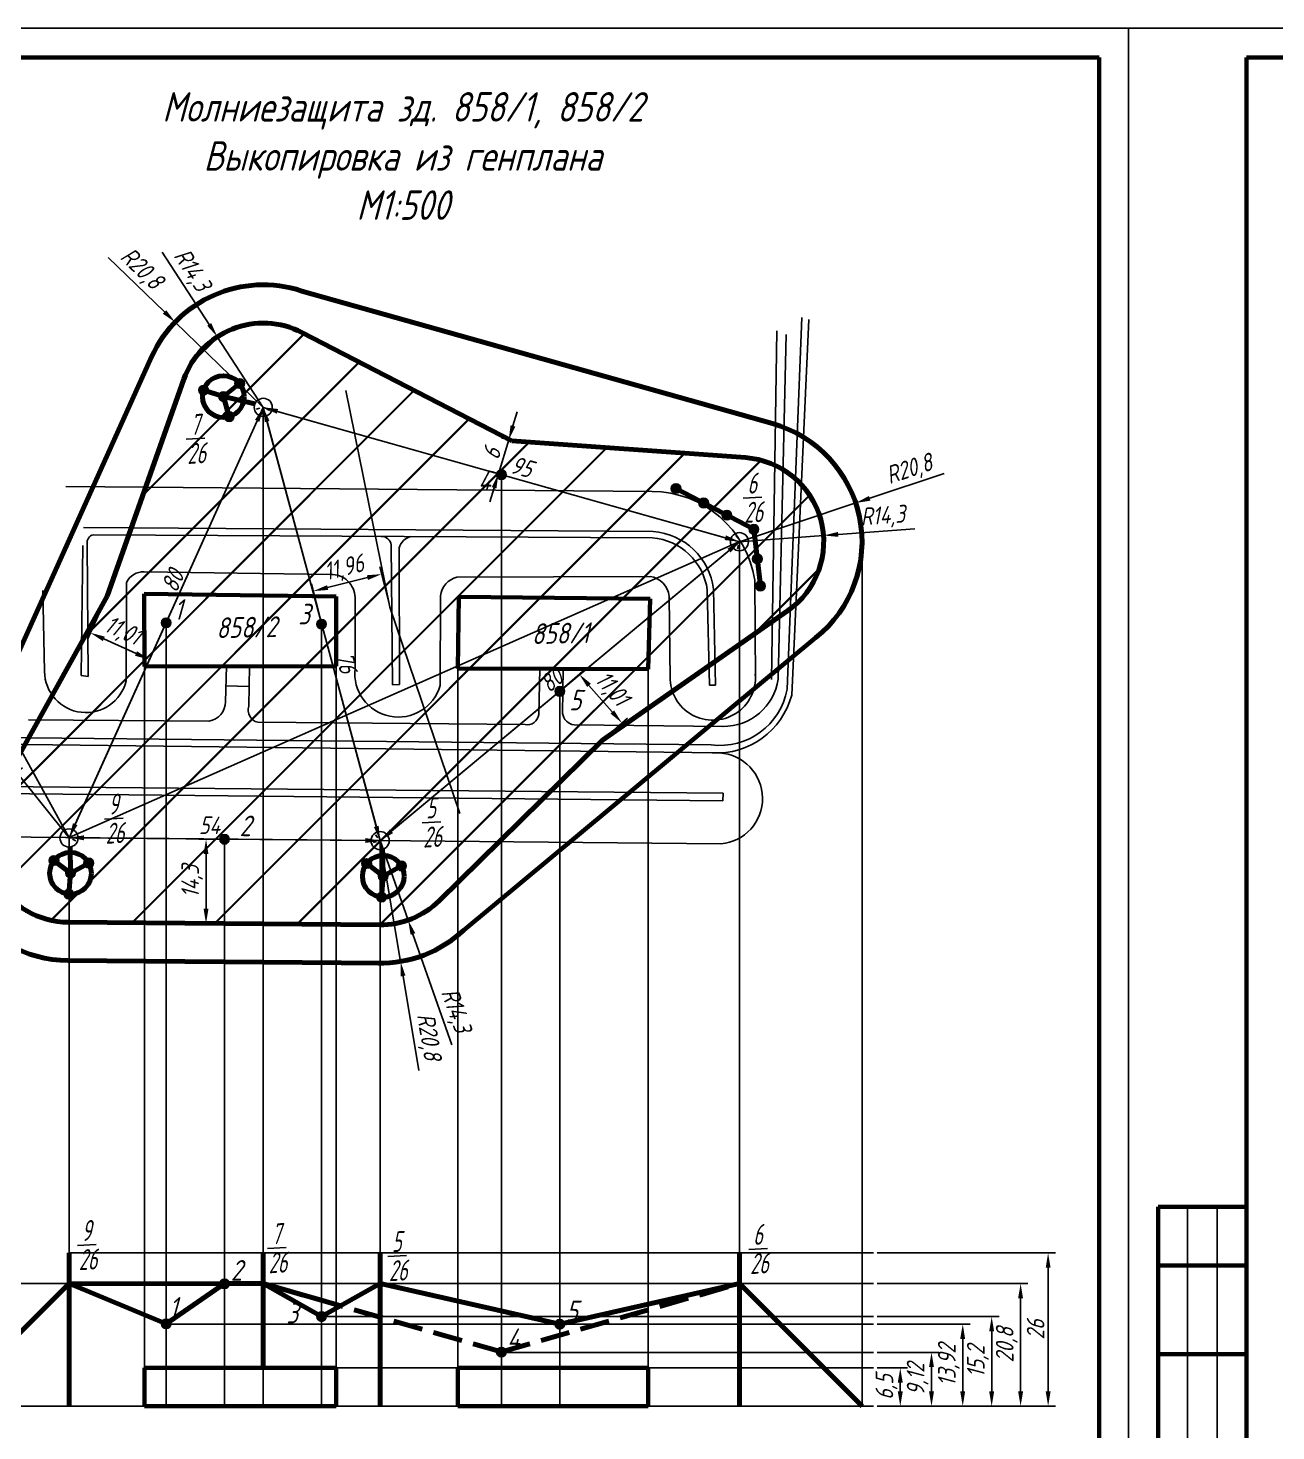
# Model space of a CAD drawing. Header units: millimetres. Extents: x -10490 to 5162, y -5053 to 76.
# Drawn here: x -7111.8 to -6900, y -162.2 to 75.9 of the extents above; entities that cross this region are included whole.
import ezdxf

# ---------------------------------------------------------------- set-up
doc = ezdxf.new("R2010")
doc.units = ezdxf.units.MM
doc.linetypes.add('gost5', pattern=[7, 5, -2, 0])
doc.layers.get('Defpoints').update_dxf_attribs({"color": 33})
for name, color, linetype, lineweight in [('КаБель силовой (Вновь)', 1, 'Continuous', 60), ('КаБель силовой (Сущ)', 1, 'Continuous', 25), ('Рамка толстая', 7, 'Continuous', 60), ('Рамка тонкая', 5, 'Continuous', 25), ('Схема распред. сети', 9, 'Continuous', 25), ('Штампы', 252, 'Continuous', 25)]:
    doc.layers.add(name, color=color, linetype=linetype, lineweight=lineweight)
doc.styles.add('gost shx', font='gost.shx', dxfattribs={"oblique": 15})
doc.styles.add('gost.shx', font='gost.shx', dxfattribs={"oblique": 15})
doc.dimstyles.new('ISO-25', dxfattribs={"dimtxt": 3, "dimasz": 2.5, "dimexe": 1.25, "dimexo": 0.625, "dimtad": 1, "dimtxsty": 'gost shx', "dimcen": 2.5, "dimclrt": 2, "dimadec": 0, "dimazin": 0, "dimtfac": 1, "dimtmove": 0, "dimatfit": 3, "dimfxl": 1, "dimarcsym": 0})

# ---------------------------------------------------------------- blocks, each defined once
blk = doc.blocks.new('A$C0CDB385D')
at = {"layer": 'Рамка толстая'}
for p, q in [((589, 415), (20, 415)), ((589, 5), (589, 415))]:
    blk.add_line(p, q, dxfattribs=at)
at = {"layer": 'Рамка тонкая'}
for p, q in [((594, 420), (0, 420)), ((594, 0), (594, 420))]:
    blk.add_line(p, q, dxfattribs=at)
blk = doc.blocks.new('*D540')
at = {"layer": 'Defpoints', "color": 0, "transparency": 16777216}
for p in [(-6968.34, -132), (-6938.71, -132), (-6968.34, -158)]:
    blk.add_point(p, dxfattribs=at)
at = {"layer": 'КаБель силовой (Сущ)', "color": 0, "lineweight": -2, "transparency": 16777216}
for p, q in [((-6967.71, -132), (-6937.46, -132)), ((-6938.71, -155.5), (-6938.71, -134.5)), ((-6967.71, -158), (-6937.46, -158))]:
    blk.add_line(p, q, dxfattribs=at)
at = {"layer": 'КаБель силовой (Сущ)', "color": 0, "transparency": 16777216}
for points in [[(-6939.12, -134.5), (-6938.29, -134.5), (-6938.71, -132)], [(-6939.12, -155.5), (-6938.29, -155.5), (-6938.71, -158)]]:
    blk.add_solid(points, dxfattribs=at)
at = {"layer": 'КаБель силовой (Сущ)', "color": 2, "transparency": 16777216, "insert": (-6940.83, -145), "char_height": 3, "attachment_point": 5, "rotation": 90, "style": 'gost shx'}
blk.add_mtext('26', dxfattribs=at)
blk = doc.blocks.new('*D541')
at = {"layer": 'Defpoints', "color": 0, "transparency": 16777216}
for p in [(-6968.34, -151.5), (-6963.8, -151.5), (-6968.34, -158)]:
    blk.add_point(p, dxfattribs=at)
at = {"layer": 'КаБель силовой (Сущ)', "color": 0, "lineweight": -2, "transparency": 16777216}
for p, q in [((-6967.71, -151.5), (-6962.55, -151.5)), ((-6963.8, -155.5), (-6963.8, -154)), ((-6967.71, -158), (-6962.55, -158))]:
    blk.add_line(p, q, dxfattribs=at)
at = {"layer": 'КаБель силовой (Сущ)', "color": 0, "transparency": 16777216}
for points in [[(-6964.22, -154), (-6963.38, -154), (-6963.8, -151.5)], [(-6964.22, -155.5), (-6963.38, -155.5), (-6963.8, -158)]]:
    blk.add_solid(points, dxfattribs=at)
at = {"layer": 'КаБель силовой (Сущ)', "color": 2, "transparency": 16777216, "insert": (-6966.15, -154.75), "char_height": 3, "attachment_point": 5, "rotation": 90, "style": 'gost shx'}
blk.add_mtext('6,5', dxfattribs=at)
blk = doc.blocks.new('*D542')
at = {"layer": 'Defpoints', "color": 0, "transparency": 16777216}
for p in [(-6968.34, -148.87), (-6958.5, -148.87), (-6968.34, -158)]:
    blk.add_point(p, dxfattribs=at)
at = {"layer": 'КаБель силовой (Сущ)', "color": 0, "lineweight": -2, "transparency": 16777216}
for p, q in [((-6967.71, -148.87), (-6957.25, -148.87)), ((-6958.5, -155.5), (-6958.5, -151.37)), ((-6967.71, -158), (-6957.25, -158))]:
    blk.add_line(p, q, dxfattribs=at)
at = {"layer": 'КаБель силовой (Сущ)', "color": 0, "transparency": 16777216}
for points in [[(-6958.92, -151.37), (-6958.08, -151.37), (-6958.5, -148.87)], [(-6958.92, -155.5), (-6958.08, -155.5), (-6958.5, -158)]]:
    blk.add_solid(points, dxfattribs=at)
at = {"layer": 'КаБель силовой (Сущ)', "color": 2, "transparency": 16777216, "insert": (-6960.85, -153.43), "char_height": 3, "attachment_point": 5, "rotation": 90, "style": 'gost shx'}
blk.add_mtext('9,12', dxfattribs=at)
blk = doc.blocks.new('*D543')
at = {"layer": 'Defpoints', "color": 0, "transparency": 16777216}
for p in [(-6968.34, -144.07), (-6953.2, -144.07), (-6968.34, -158)]:
    blk.add_point(p, dxfattribs=at)
at = {"layer": 'КаБель силовой (Сущ)', "color": 0, "lineweight": -2, "transparency": 16777216}
for p, q in [((-6967.71, -144.07), (-6951.95, -144.07)), ((-6953.2, -155.5), (-6953.2, -146.57)), ((-6967.71, -158), (-6951.95, -158))]:
    blk.add_line(p, q, dxfattribs=at)
at = {"layer": 'КаБель силовой (Сущ)', "color": 0, "transparency": 16777216}
for points in [[(-6953.62, -146.57), (-6952.79, -146.57), (-6953.2, -144.07)], [(-6953.62, -155.5), (-6952.79, -155.5), (-6953.2, -158)]]:
    blk.add_solid(points, dxfattribs=at)
at = {"layer": 'КаБель силовой (Сущ)', "color": 2, "transparency": 16777216, "insert": (-6955.55, -151.03), "char_height": 3, "attachment_point": 5, "rotation": 90, "style": 'gost shx'}
blk.add_mtext('13,92', dxfattribs=at)
blk = doc.blocks.new('*D544')
at = {"layer": 'Defpoints', "color": 0, "transparency": 16777216}
for p in [(-6968.34, -142.8), (-6948.29, -142.8), (-6968.34, -158)]:
    blk.add_point(p, dxfattribs=at)
at = {"layer": 'КаБель силовой (Сущ)', "color": 0, "lineweight": -2, "transparency": 16777216}
for p, q in [((-6967.71, -142.8), (-6947.04, -142.8)), ((-6948.29, -155.5), (-6948.29, -145.3)), ((-6967.71, -158), (-6947.04, -158))]:
    blk.add_line(p, q, dxfattribs=at)
at = {"layer": 'КаБель силовой (Сущ)', "color": 0, "transparency": 16777216}
for points in [[(-6948.71, -145.3), (-6947.87, -145.3), (-6948.29, -142.8)], [(-6948.71, -155.5), (-6947.87, -155.5), (-6948.29, -158)]]:
    blk.add_solid(points, dxfattribs=at)
at = {"layer": 'КаБель силовой (Сущ)', "color": 2, "transparency": 16777216, "insert": (-6950.64, -150.4), "char_height": 3, "attachment_point": 5, "rotation": 90, "style": 'gost shx'}
blk.add_mtext('15,2', dxfattribs=at)
blk = doc.blocks.new('*D545')
at = {"layer": 'Defpoints', "color": 0, "transparency": 16777216}
for p in [(-6968.34, -137.2), (-6943.38, -137.2), (-6968.34, -158)]:
    blk.add_point(p, dxfattribs=at)
at = {"layer": 'КаБель силовой (Сущ)', "color": 0, "lineweight": -2, "transparency": 16777216}
for p, q in [((-6967.71, -137.2), (-6942.13, -137.2)), ((-6943.38, -155.5), (-6943.38, -139.7)), ((-6967.71, -158), (-6942.13, -158))]:
    blk.add_line(p, q, dxfattribs=at)
at = {"layer": 'КаБель силовой (Сущ)', "color": 0, "transparency": 16777216}
for points in [[(-6943.8, -139.7), (-6942.96, -139.7), (-6943.38, -137.2)], [(-6943.8, -155.5), (-6942.96, -155.5), (-6943.38, -158)]]:
    blk.add_solid(points, dxfattribs=at)
at = {"layer": 'КаБель силовой (Сущ)', "color": 2, "transparency": 16777216, "insert": (-6945.73, -147.6), "char_height": 3, "attachment_point": 5, "rotation": 90, "style": 'gost shx'}
blk.add_mtext('20,8', dxfattribs=at)
blk = doc.blocks.new('*D546')
at = {"layer": 'Defpoints', "color": 0, "transparency": 16777216}
for p in [(-7079.71, 23.47), (-7071.91, 11.49)]:
    blk.add_point(p, dxfattribs=at)
at = {"layer": 'КаБель силовой (Сущ)', "color": 0, "lineweight": -2, "transparency": 16777216}
for p, q in [((-7089.04, 37.8), (-7081.08, 25.57)), ((-7071.91, 11.49), (-7079.71, 23.47))]:
    blk.add_line(p, q, dxfattribs=at)
at = {"layer": 'КаБель силовой (Сущ)', "color": 0, "transparency": 16777216}
blk.add_solid([(-7080.73, 25.79), (-7081.42, 25.34), (-7079.71, 23.47)], dxfattribs=at)
at = {"layer": 'КаБель силовой (Сущ)', "color": 2, "transparency": 16777216, "insert": (-7084.2, 34.67), "char_height": 3, "attachment_point": 5, "rotation": 303.0778, "style": 'gost shx'}
blk.add_mtext('R14,3', dxfattribs=at)
blk = doc.blocks.new('*D547')
at = {"layer": 'Defpoints', "color": 0, "transparency": 16777216}
for p in [(-7086.86, 25.94), (-7071.91, 11.49)]:
    blk.add_point(p, dxfattribs=at)
at = {"layer": 'КаБель силовой (Сущ)', "color": 0, "lineweight": -2, "transparency": 16777216}
for p, q in [((-7098.24, 36.94), (-7088.66, 27.68)), ((-7071.91, 11.49), (-7086.86, 25.94))]:
    blk.add_line(p, q, dxfattribs=at)
at = {"layer": 'КаБель силовой (Сущ)', "color": 0, "transparency": 16777216}
blk.add_solid([(-7088.37, 27.98), (-7088.95, 27.38), (-7086.86, 25.94)], dxfattribs=at)
at = {"layer": 'КаБель силовой (Сущ)', "color": 2, "transparency": 16777216, "insert": (-7092.72, 34.87), "char_height": 3, "attachment_point": 5, "rotation": 315.9857, "style": 'gost shx'}
blk.add_mtext('R20,8', dxfattribs=at)
blk = doc.blocks.new('*D548')
at = {"layer": 'Defpoints', "color": 0, "transparency": 16777216}
for p in [(-6991.09, -11.3), (-6976.83, -10.25)]:
    blk.add_point(p, dxfattribs=at)
at = {"layer": 'КаБель силовой (Сущ)', "color": 0, "lineweight": -2, "transparency": 16777216}
for p, q in [((-6961.35, -9.11), (-6974.34, -10.07)), ((-6991.09, -11.3), (-6976.83, -10.25))]:
    blk.add_line(p, q, dxfattribs=at)
at = {"layer": 'КаБель силовой (Сущ)', "color": 0, "transparency": 16777216}
blk.add_solid([(-6974.37, -9.65), (-6974.31, -10.48), (-6976.83, -10.25)], dxfattribs=at)
at = {"layer": 'КаБель силовой (Сущ)', "color": 2, "transparency": 16777216, "insert": (-6966.77, -7.15), "char_height": 3, "attachment_point": 5, "rotation": 4.2226, "style": 'gost shx'}
blk.add_mtext('R14,3', dxfattribs=at)
blk = doc.blocks.new('*D549')
at = {"layer": 'Defpoints', "color": 0, "transparency": 16777216}
for p in [(-6971.36, -4.73), (-6991.09, -11.3)]:
    blk.add_point(p, dxfattribs=at)
at = {"layer": 'КаБель силовой (Сущ)', "color": 0, "lineweight": -2, "transparency": 16777216}
for p, q in [((-6956.34, 0.26), (-6968.99, -3.94)), ((-6991.09, -11.3), (-6971.36, -4.73))]:
    blk.add_line(p, q, dxfattribs=at)
at = {"layer": 'КаБель силовой (Сущ)', "color": 0, "transparency": 16777216}
blk.add_solid([(-6969.12, -3.55), (-6968.85, -4.34), (-6971.36, -4.73)], dxfattribs=at)
at = {"layer": 'КаБель силовой (Сущ)', "color": 2, "transparency": 16777216, "insert": (-6962.22, 0.78), "char_height": 3, "attachment_point": 5, "rotation": 18.4108, "style": 'gost shx'}
blk.add_mtext('R20,8', dxfattribs=at)
blk = doc.blocks.new('*D550')
at = {"layer": 'Defpoints', "color": 0, "transparency": 16777216}
for p in [(-7052.07, -62.03), (-7047.33, -75.52)]:
    blk.add_point(p, dxfattribs=at)
at = {"layer": 'КаБель силовой (Сущ)', "color": 0, "lineweight": -2, "transparency": 16777216}
for p, q in [((-7052.07, -62.03), (-7047.33, -75.52)), ((-7039.91, -96.66), (-7046.51, -77.88))]:
    blk.add_line(p, q, dxfattribs=at)
at = {"layer": 'КаБель силовой (Сущ)', "color": 0, "transparency": 16777216}
blk.add_solid([(-7046.11, -77.74), (-7046.9, -78.02), (-7047.33, -75.52)], dxfattribs=at)
at = {"layer": 'КаБель силовой (Сущ)', "color": 2, "transparency": 16777216, "insert": (-7039.44, -90.92), "char_height": 3, "attachment_point": 5, "rotation": 289.3479, "style": 'gost shx'}
blk.add_mtext('R14,3', dxfattribs=at)
blk = doc.blocks.new('*D551')
at = {"layer": 'Defpoints', "color": 0, "transparency": 16777216}
for p in [(-7052.07, -62.03), (-7048.61, -82.54)]:
    blk.add_point(p, dxfattribs=at)
at = {"layer": 'КаБель силовой (Сущ)', "color": 0, "lineweight": -2, "transparency": 16777216}
for p, q in [((-7052.07, -62.03), (-7048.61, -82.54)), ((-7045.48, -101.06), (-7048.19, -85))]:
    blk.add_line(p, q, dxfattribs=at)
at = {"layer": 'КаБель силовой (Сущ)', "color": 0, "transparency": 16777216}
blk.add_solid([(-7047.78, -84.93), (-7048.6, -85.07), (-7048.61, -82.54)], dxfattribs=at)
at = {"layer": 'КаБель силовой (Сущ)', "color": 2, "transparency": 16777216, "insert": (-7044.06, -95.33), "char_height": 3, "attachment_point": 5, "rotation": 279.5932, "style": 'gost shx'}
blk.add_mtext('R20,8', dxfattribs=at)
blk = doc.blocks.new('*D552')
at = {"layer": 'Defpoints', "color": 0, "transparency": 16777216}
for p in [(-7113.77, -50.39), (-7104.87, -61.58)]:
    blk.add_point(p, dxfattribs=at)
at = {"layer": 'КаБель силовой (Сущ)', "color": 0, "lineweight": -2, "transparency": 16777216}
for p, q in [((-7133.9, -25.08), (-7115.33, -48.43)), ((-7104.87, -61.58), (-7113.77, -50.39))]:
    blk.add_line(p, q, dxfattribs=at)
blk.add_arc((-7104.87, -61.58), 14.3, 123.4938, 148.4346, dxfattribs=at)
at = {"layer": 'КаБель силовой (Сущ)', "color": 0, "transparency": 16777216}
blk.add_solid([(-7115, -48.17), (-7115.66, -48.69), (-7113.77, -50.39)], dxfattribs=at)
at = {"layer": 'КаБель силовой (Сущ)', "color": 2, "transparency": 16777216, "insert": (-7128.79, -27.74), "char_height": 3, "attachment_point": 5, "rotation": 308.5022, "style": 'gost shx'}
blk.add_mtext('R14,3', dxfattribs=at)
blk = doc.blocks.new('*D553')
at = {"layer": 'Defpoints', "color": 0, "transparency": 16777216}
for p in [(-7114.84, -43.32), (-7104.87, -61.58)]:
    blk.add_point(p, dxfattribs=at)
at = {"layer": 'КаБель силовой (Сущ)', "color": 0, "lineweight": -2, "transparency": 16777216}
for p, q in [((-7128.43, -18.45), (-7116.04, -41.13)), ((-7104.87, -61.58), (-7114.84, -43.32))]:
    blk.add_line(p, q, dxfattribs=at)
blk.add_arc((-7104.87, -61.58), 20.8, 115.2066, 151.2837, dxfattribs=at)
at = {"layer": 'КаБель силовой (Сущ)', "color": 0, "transparency": 16777216}
blk.add_solid([(-7115.68, -40.93), (-7116.41, -41.33), (-7114.84, -43.32)], dxfattribs=at)
at = {"layer": 'КаБель силовой (Сущ)', "color": 2, "transparency": 16777216, "insert": (-7123.78, -22.07), "char_height": 3, "attachment_point": 5, "rotation": 298.6499, "style": 'gost shx'}
blk.add_mtext('R20,8', dxfattribs=at)
blk = doc.blocks.new('*D554')
at = {"layer": 'Defpoints', "color": 0, "transparency": 16777216}
for p in [(-7021.58, -36.69), (-7011.02, -42.08), (-7014.34, -44.98)]:
    blk.add_point(p, dxfattribs=at)
at = {"layer": 'КаБель силовой (Сущ)', "color": 0, "lineweight": -2, "transparency": 16777216}
for p, q in [((-7021.11, -36.28), (-7017.33, -32.97)), ((-7016.63, -35.68), (-7012.67, -40.2)), ((-7013.87, -44.57), (-7010.08, -41.26))]:
    blk.add_line(p, q, dxfattribs=at)
at = {"layer": 'КаБель силовой (Сущ)', "color": 0, "transparency": 16777216}
for points in [[(-7016.31, -35.4), (-7016.94, -35.95), (-7018.27, -33.8)], [(-7012.36, -39.93), (-7012.98, -40.47), (-7011.02, -42.08)]]:
    blk.add_solid(points, dxfattribs=at)
at = {"layer": 'КаБель силовой (Сущ)', "color": 2, "transparency": 16777216, "insert": (-7012.88, -36.39), "char_height": 3, "attachment_point": 5, "rotation": 311.1742, "style": 'gost shx'}
blk.add_mtext('11,01', dxfattribs=at)
blk = doc.blocks.new('*D555')
at = {"layer": 'Defpoints', "color": 0, "transparency": 16777216}
for p in [(-7051.8, -16.8), (-7050.41, -22.41), (-7062.01, -25.3)]:
    blk.add_point(p, dxfattribs=at)
at = {"layer": 'КаБель силовой (Сущ)', "color": 0, "lineweight": -2, "transparency": 16777216}
for p, q in [((-7050.56, -21.8), (-7052.11, -15.58)), ((-7062.16, -24.69), (-7063.71, -18.47)), ((-7060.98, -19.08), (-7054.23, -17.4))]:
    blk.add_line(p, q, dxfattribs=at)
at = {"layer": 'КаБель силовой (Сущ)', "color": 0, "transparency": 16777216}
for points in [[(-7061.08, -18.68), (-7060.88, -19.49), (-7063.41, -19.69)], [(-7054.33, -17), (-7054.13, -17.8), (-7051.8, -16.8)]]:
    blk.add_solid(points, dxfattribs=at)
at = {"layer": 'КаБель силовой (Сущ)', "color": 2, "transparency": 16777216, "insert": (-7058.17, -15.96), "char_height": 3, "attachment_point": 5, "rotation": 13.9809, "style": 'gost shx'}
blk.add_mtext('11,96', dxfattribs=at)
blk = doc.blocks.new('*D556')
at = {"layer": 'Defpoints', "color": 0, "transparency": 16777216}
for p in [(-7098.42, -20.52), (-7088.39, -25.07), (-7091.22, -31.31)]:
    blk.add_point(p, dxfattribs=at)
at = {"layer": 'КаБель силовой (Сущ)', "color": 0, "lineweight": -2, "transparency": 16777216}
for p, q in [((-7098.67, -21.09), (-7101.76, -27.9)), ((-7088.65, -25.64), (-7091.74, -32.45)), ((-7098.97, -27.79), (-7093.5, -30.28))]:
    blk.add_line(p, q, dxfattribs=at)
at = {"layer": 'КаБель силовой (Сущ)', "color": 0, "transparency": 16777216}
for points in [[(-7098.8, -27.41), (-7099.14, -28.17), (-7101.25, -26.76)], [(-7093.33, -29.9), (-7093.67, -30.66), (-7091.22, -31.31)]]:
    blk.add_solid(points, dxfattribs=at)
at = {"layer": 'КаБель силовой (Сущ)', "color": 2, "transparency": 16777216, "insert": (-7095.86, -26.62), "char_height": 3, "attachment_point": 5, "rotation": 335.5922, "style": 'gost shx'}
blk.add_mtext('11,01', dxfattribs=at)
blk = doc.blocks.new('*D557')
at = {"layer": 'Defpoints', "color": 0, "transparency": 16777216}
for p in [(-7030.26, 5.96), (-7029.75, 5.8), (-7031.5, 0.07)]:
    blk.add_point(p, dxfattribs=at)
at = {"layer": 'КаБель силовой (Сущ)', "color": 0, "lineweight": -2, "transparency": 16777216}
for p, q in [((-7029.53, 8.35), (-7028.8, 10.74)), ((-7032.01, 0.22), (-7030.26, 5.96)), ((-7030.35, 5.99), (-7031.45, 6.32)), ((-7032.1, 0.25), (-7033.21, 0.59)), ((-7032.74, -2.17), (-7033.47, -4.56))]:
    blk.add_line(p, q, dxfattribs=at)
at = {"layer": 'КаБель силовой (Сущ)', "color": 0, "transparency": 16777216}
for points in [[(-7029.93, 8.47), (-7029.13, 8.23), (-7030.26, 5.96)], [(-7033.14, -2.05), (-7032.34, -2.29), (-7032.01, 0.22)]]:
    blk.add_solid(points, dxfattribs=at)
at = {"layer": 'КаБель силовой (Сущ)', "color": 2, "transparency": 16777216, "insert": (-7033.17, 3.71), "char_height": 3, "attachment_point": 5, "rotation": 73.036, "style": 'gost shx'}
blk.add_mtext('6', dxfattribs=at)
blk = doc.blocks.new('*D558')
at = {"layer": 'Defpoints', "color": 0, "transparency": 16777216}
for p in [(-7078.49, -61.8), (-7081.62, -76.1), (-7078.49, -76.1)]:
    blk.add_point(p, dxfattribs=at)
at = {"layer": 'КаБель силовой (Сущ)', "color": 0, "lineweight": -2, "transparency": 16777216}
for p, q in [((-7079.11, -61.8), (-7082.87, -61.8)), ((-7081.62, -64.3), (-7081.62, -73.6)), ((-7079.11, -76.1), (-7082.87, -76.1))]:
    blk.add_line(p, q, dxfattribs=at)
at = {"layer": 'КаБель силовой (Сущ)', "color": 0, "transparency": 16777216}
for points in [[(-7082.04, -64.3), (-7081.21, -64.3), (-7081.62, -61.8)], [(-7082.04, -73.6), (-7081.21, -73.6), (-7081.62, -76.1)]]:
    blk.add_solid(points, dxfattribs=at)
at = {"layer": 'КаБель силовой (Сущ)', "color": 2, "transparency": 16777216, "insert": (-7083.97, -68.95), "char_height": 3, "attachment_point": 5, "rotation": 90, "style": 'gost shx'}
blk.add_mtext('14,3', dxfattribs=at)
blk = doc.blocks.new('A$C7B2D3637')
at = {"layer": 'Рамка толстая'}
for p, q in [((20, 415), (20, 5)), ((886, 415), (20, 415))]:
    blk.add_line(p, q, dxfattribs=at)
at = {"layer": 'Рамка тонкая'}
for p, q in [((0, 420), (0, 0)), ((891, 420), (0, 420))]:
    blk.add_line(p, q, dxfattribs=at)

msp = doc.modelspace()

# ---------------------------------------------------------------- hatches: boundary and pattern name
at = {"layer": 'КаБель силовой (Сущ)'}
h = msp.add_hatch(dxfattribs=at)
h.set_pattern_fill('JIS_LC_20', color=4, scale=0.5, style=0)
h.set_pattern_definition([(45, (-25782.101, 4839.443), (-7.071068, 7.071068), []), (45, (-25781.901, 4839.443), (-7.071068, 7.071068), [])])
h.paths.add_polyline_path([(-7117.37181, -54.63147), (-7098.41593, -20.52016), (-7085.3855, 16.26456, -0.454581427), (-7065.35007, 24.19826), (-7029.74799, 5.83165), (-6990.06161, 2.9593, -0.70653205), (-6982.91412, -23.03291), (-7014.35558, -44.95913), (-7042.03858, -72.21913, -0.199138009), (-7052.19456, -76.32943), (-7104.99467, -75.87709, -0.569062781)])
for color, points in [(256, [(-7081.23056, 14.4131, 1), (-7082.84414, 14.4131, 1)]), (256, [(-7075.10631, 15.54092, 1), (-7076.71989, 15.54092, 1)]), (256, [(-7077.86224, 13.31431, 1), (-7079.47582, 13.31431, 1)]), (256, [(-7076.88355, 9.90915, 1), (-7078.49713, 9.90915, 1)]), (3, [(-7030.69326, 0.06698, 1), (-7032.30684, 0.06698, 1)]), (256, [(-7001.05621, -2.27668, 1), (-7002.66979, -2.27668, 1)]), (256, [(-6996.36423, -4.73445, 1), (-6997.97781, -4.73445, 1)]), (256, [(-6992.4171, -6.80206, 1), (-6994.03068, -6.80206, 1)]), (256, [(-6987.83464, -9.20247, 1), (-6989.44822, -9.20247, 1)]), (256, [(-6987.25599, -14.22013, 1), (-6988.86957, -14.22013, 1)]), (256, [(-6988.33848, -18.82533, 1), (-6986.7249, -18.82533, 1)]), (3, [(-7087.5824, -25.07013, 1), (-7089.19598, -25.07013, 1)]), (3, [(-7061.20494, -25.28961, 1), (-7062.81852, -25.28961, 1)]), (3, [(-7020.77618, -36.69286, 1), (-7022.38976, -36.69286, 1)]), (3, [(-7077.68051, -61.80365, 1), (-7079.29409, -61.80365, 1)]), (256, [(-7106.62337, -65.41058, 1), (-7108.23695, -65.41058, 1)]), (256, [(-7100.73244, -65.82585, 1), (-7102.34602, -65.82585, 1)]), (256, [(-7053.55036, -65.91094, 1), (-7055.16394, -65.91094, 1)]), (256, [(-7047.65943, -66.32621, 1), (-7049.27301, -66.32621, 1)]), (256, [(-7103.81559, -67.57145, 1), (-7105.42917, -67.57145, 1)]), (256, [(-7050.74259, -68.07181, 1), (-7052.35616, -68.07181, 1)]), (256, [(-7104.09881, -71.10313, 1), (-7105.71239, -71.10313, 1)]), (256, [(-7051.0258, -71.60349, 1), (-7052.63938, -71.60349, 1)]), (3, [(-7077.68051, -137.22274, 1), (-7079.29409, -137.22274, 1)]), (3, [(-7061.20494, -142.79655, 1), (-7062.81852, -142.79655, 1)]), (3, [(-7087.5824, -144.02274, 1), (-7089.19598, -144.02274, 1)]), (3, [(-7020.77618, -144.09655, 1), (-7022.38976, -144.09655, 1)]), (3, [(-7030.69326, -148.82274, 1), (-7032.30684, -148.82274, 1)])]:
    msp.add_hatch(color=color, dxfattribs=at).paths.add_polyline_path(points)

# ---------------------------------------------------------------- linework, layer by layer
at = {"color": 5, "lineweight": 80}
for p, q in [((-7065.35253, 31.23027), (-6985.50841, 8.73263)), ((-7124.21968, -53.94128), (-7090.86837, 20.03822)), ((-7037.8921, -77.24734), (-6978.14034, -27.57748)), ((-7052.07206, -82.82995), (-7105.05005, -82.37685)), ((-7104.87216, -131.99655), (-7104.87216, -157.99655)), ((-7071.90622, -151.49655), (-7071.90622, -131.99655)), ((-7052.07206, -157.99655), (-7052.07206, -131.99655)), ((-6991.09389, -157.99655), (-6991.09389, -131.99655))]:
    msp.add_line(p, q, dxfattribs=at)
at = {"color": 6, "lineweight": 80}
for p, q in [((-7029.74999, 5.80407), (-7065.35007, 24.19826)), ((-7098.41593, -20.52016), (-7085.3855, 16.26456)), ((-7029.74999, 5.80407), (-6990.06161, 2.9593)), ((-7098.41593, -20.52016), (-7117.37181, -54.63147)), ((-7014.33582, -44.97873), (-6982.91412, -23.03291)), ((-7014.33582, -44.97873), (-7042.03858, -72.21913)), ((-7104.99088, -75.87712), (-7052.19822, -76.3294)), ((-7104.87216, -137.19655), (-7125.67216, -157.99655)), ((-7088.38919, -143.99655), (-7104.87216, -137.19655)), ((-7104.87216, -137.19655), (-7078.4873, -137.22274)), ((-7088.38919, -143.99655), (-7078.4873, -137.19655)), ((-7071.90622, -137.19655), (-7078.4873, -137.19655)), ((-7062.01173, -142.79655), (-7071.90622, -137.19655)), ((-7071.90622, -137.19655), (-7058.76717, -140.96858)), ((-7062.01173, -142.79655), (-7052.07206, -137.19655)), ((-7021.58297, -144.09655), (-7052.07206, -137.19655)), ((-7021.58297, -144.09655), (-6991.09389, -137.19655)), ((-6991.09389, -137.19655), (-6970.29389, -157.99655))]:
    msp.add_line(p, q, dxfattribs=at)
at = {"color": 6, "linetype": 'gost5', "lineweight": 80}
for q in [(-7071.90622, -137.19655), (-6991.09389, -137.19655)]:
    msp.add_line((-7031.50005, -148.79655), q, dxfattribs=at)
at = {"color": 5, "lineweight": 80}
for centre, start, end in [((-7071.90622, 11.48973), 71.6342699, 155.7332796), ((-6991.09389, -11.3034), 308.5184518, 74.423034), ((-7104.87216, -61.57761), 153.0053709, 269.5099796), ((-7052.07206, -62.02995), 269.0199592, 312.9788744)]:
    msp.add_arc(centre, 20.8, start, end, dxfattribs=at)
at = {"color": 6, "lineweight": 80}
for centre, start, end in [((-7071.90622, 11.48973), 62.7114331, 160.4940847), ((-6991.09389, -11.3034), 304.8906304, 85.8603529), ((-7104.87216, -61.57761), 150.9387797, 269.5243266), ((-7052.07206, -62.02995), 269.4944829, 314.558897)]:
    msp.add_arc(centre, 14.3, start, end, dxfattribs=at)
at = {"layer": 'КаБель силовой (Вновь)'}
for p, q in [((-7092.10093, -20.12877), (-7092.08178, -32.46773)), ((-7059.53447, -20.59456), (-7092.10093, -20.12877)), ((-7059.51613, -32.41719), (-7059.53447, -20.59456)), ((-7038.73633, -20.6249), (-7038.86892, -32.81427)), ((-7006.25362, -21.00959), (-7038.73667, -20.65626)), ((-7006.58207, -32.95428), (-7006.25362, -21.00959)), ((-7092.08178, -32.46773), (-7059.51613, -32.41719)), ((-7038.86892, -32.81427), (-7006.58207, -32.95428)), ((-7092.08178, -151.49655), (-7059.51613, -151.49655)), ((-7092.08178, -151.49655), (-7092.08178, -157.99655)), ((-7059.51613, -157.99655), (-7059.51613, -151.49655)), ((-7006.58207, -151.49655), (-7038.86892, -151.49655)), ((-7038.86892, -151.49655), (-7038.86892, -157.99655)), ((-7006.58207, -157.99655), (-7006.58207, -151.49655)), ((-7092.08178, -157.99655), (-7059.51613, -157.99655)), ((-7038.86892, -157.99655), (-7006.58207, -157.99655))]:
    msp.add_line(p, q, dxfattribs=at)
at = {"layer": 'КаБель силовой (Сущ)'}
for p, q in [((-6982.9999, -36.34133), (-6980.50817, 26.74338)), ((-6982.2253, -37.34781), (-6979.31571, 26.42312)), ((-6985.67744, -34.68796), (-6984.76019, 24.46471)), ((-6983.15041, 23.86838), (-6984.55139, -34.61399)), ((-7050.40578, -22.41126), (-7057.89164, 14.33253)), ((-7104.87216, -61.57761), (-7071.90622, 11.48973)), ((-7072.50965, 11.32693), (-7073.11307, 11.16414)), ((-7072.07588, 10.88819), (-7072.24554, 10.28666)), ((-7071.90622, 11.48973), (-6991.09389, -11.3034)), ((-7052.07206, -62.02995), (-7071.90622, 11.48973)), ((-7071.90622, 11.48973), (-7071.90622, -157.99655)), ((-7071.33652, 11.23269), (-7070.76682, 10.97566)), ((-7069.50009, 10.81108), (-6993.50001, -10.62475)), ((-7103.82052, -59.2467), (-7072.93435, 9.21092)), ((-7052.72323, -59.61625), (-7071.25505, 9.07602)), ((-7031.50005, 0.06698), (-7031.50005, -157.99655)), ((-7105.39501, -1.92667), (-7005.91428, -2.77309)), ((-7102.433, -8.90802), (-7005.73199, -9.59612)), ((-7104.84865, -61.5255), (-6990.93353, -11.20465)), ((-7101.61612, -34.20269), (-7101.78435, -11.69071)), ((-7100.72653, -10.1437), (-7005.87275, -10.62924)), ((-6991.09389, -11.3034), (-7052.07206, -62.02995)), ((-7049.97055, -35.56491), (-7050.20693, -11.86419)), ((-6991.33307, -10.72404), (-6991.73261, -10.24342)), ((-6991.09389, -11.3034), (-6991.09389, -157.99655)), ((-6970.29389, -11.3034), (-6970.29389, -157.99655)), ((-7102.8394, -33.98836), (-7102.52416, -11.93005)), ((-6992.85599, -12.80282), (-7050.1496, -60.43179)), ((-7048.80997, -35.56269), (-7048.85441, -12.33184)), ((-6991.26355, -11.90493), (-6991.43321, -12.50646)), ((-7092.12181, -16.39202), (-7060.52471, -16.87047)), ((-7095.17678, -34.91443), (-7095.12079, -18.23557)), ((-7039.05746, -17.29719), (-7006.23575, -17.19854)), ((-6988.39358, -34.7831), (-6988.50687, -17.80816)), ((-7109.02355, -33.31403), (-7109.32977, -19.59451)), ((-7056.32633, -20.78536), (-7056.32346, -32.82473)), ((-7041.85698, -20.47306), (-7041.87349, -35.68802)), ((-7003.01028, -20.58004), (-7002.86932, -34.61239)), ((-6996.17099, -35.65632), (-6996.55335, -19.49642)), ((-6995.17071, -35.67121), (-6995.49857, -19.33929)), ((-7050.40578, -22.41126), (-7038.53305, -57.42721)), ((-7088.38919, -25.07013), (-7088.38919, -157.99655)), ((-7062.01173, -25.28961), (-7062.01173, -157.99655)), ((-7092.08178, -32.46773), (-7092.08178, -157.99655)), ((-7078.16792, -32.44614), (-7078.31695, -38.45731)), ((-7074.21625, -32.44), (-7074.38139, -39.2114)), ((-7059.51613, -32.41719), (-7059.51613, -157.99655)), ((-7038.86892, -32.81427), (-7038.86892, -157.99655)), ((-7024.99783, -32.87442), (-7025.16586, -40.61242)), ((-7021.00207, -32.89175), (-7021.10155, -40.44284)), ((-7006.58207, -32.95428), (-7006.58207, -157.99655)), ((-7102.8394, -33.98836), (-7101.61612, -34.20269)), ((-7048.80997, -35.56269), (-7049.97055, -35.56491)), ((-6996.17099, -35.65632), (-6995.17071, -35.67121)), ((-7078.25057, -35.77978), (-7074.29874, -35.87776)), ((-7021.60565, -35.82352), (-7021.56029, -37.50983)), ((-7021.58297, -36.69286), (-7021.58297, -157.99655)), ((-7111.77633, -41.51619), (-7081.1261, -41.74506)), ((-7072.84451, -41.94793), (-7027.46113, -42.32933)), ((-7019.15928, -42.38259), (-6993.8254, -42.65547)), ((-7130.78558, -44.36857), (-6995.89167, -45.7771)), ((-6994.46404, -47.15315), (-7130.78558, -45.46313)), ((-6993.91414, -55.29089), (-7124.50843, -53.93829)), ((-6993.87619, -53.99292), (-7121.37078, -52.80671)), ((-6993.91414, -55.29089), (-6993.87619, -53.99292)), ((-6994.2309, -62.58282), (-7130.78558, -61.27759)), ((-7052.07206, -62.02995), (-7104.87216, -61.57761)), ((-7104.87216, -61.57761), (-7104.87216, -157.99655)), ((-7104.27895, -61.78253), (-7103.70925, -62.03957)), ((-7102.34877, -61.54939), (-7054.57194, -62.00606)), ((-7078.4873, -61.77747), (-7078.4873, -157.99655)), ((-7052.4716, -61.54934), (-7052.87114, -61.06872)), ((-7104.85463, -62.15047), (-7104.8606, -62.77544)), ((-7052.67548, -62.19275), (-7053.27891, -62.35554)), ((-7052.07803, -62.65493), (-7052.084, -63.2799)), ((-7052.07206, -62.02995), (-7052.07206, -157.99655)), ((-7104.87216, -157.99655), (-7104.87216, -131.99655)), ((-7104.87216, -131.99655), (-6968.33786, -131.99655)), ((-6968.33786, -137.19655), (-7130.78558, -137.19655)), ((-7104.87216, -157.99655), (-7104.87216, -137.19655)), ((-7078.4873, -157.99655), (-7078.4873, -137.19655)), ((-7062.01173, -157.99655), (-7062.01173, -142.79655)), ((-7062.01173, -142.79655), (-6968.33786, -142.79655)), ((-7088.38919, -157.99655), (-7088.38919, -143.99655)), ((-7088.38919, -144.07274), (-6968.33786, -144.07274)), ((-7021.58297, -157.99655), (-7021.58297, -144.09655)), ((-7031.50005, -157.99655), (-7031.50005, -148.79655)), ((-7031.50005, -148.87274), (-6968.33786, -148.87274)), ((-7092.08178, -157.99655), (-7092.08178, -151.49655)), ((-7059.51613, -151.49655), (-6968.33786, -151.49655)), ((-7130.78558, -157.99655), (-6968.33786, -157.99655))]:
    msp.add_line(p, q, dxfattribs=at)
at = {"layer": 'КаБель силовой (Сущ)', "lineweight": 100}
for p, q in [((-7078.66903, 13.31431), (-7082.03735, 14.4131)), ((-7078.66903, 13.31431), (-7075.9131, 15.54092)), ((-7078.66903, 13.31431), (-7077.69034, 9.90915)), ((-7078.66903, 13.31431), (-7073.32111, 12.08879)), ((-7104.62238, -67.57145), (-7104.66727, -63.10037)), ((-7051.54937, -68.07181), (-7051.69133, -63.44122)), ((-7104.62238, -67.57145), (-7107.43016, -65.41058)), ((-7104.62238, -67.57145), (-7101.53923, -65.82585)), ((-7051.54937, -68.07181), (-7054.35715, -65.91094)), ((-7051.54937, -68.07181), (-7048.46622, -66.32621)), ((-7104.62238, -67.57145), (-7104.9056, -71.10313)), ((-7051.54937, -68.07181), (-7051.83259, -71.60349))]:
    msp.add_line(p, q, dxfattribs=at)
at = {"layer": 'КаБель силовой (Сущ)', "lineweight": 120}
for p, q in [((-7001.863, -2.27668), (-6988.64143, -9.20247)), ((-6988.64143, -9.20247), (-6987.48412, -19.23779))]:
    msp.add_line(p, q, dxfattribs=at)
at = {"layer": 'КаБель силовой (Сущ)', "lineweight": 100}
for centre in [(-7078.66903, 13.31431), (-7104.62238, -67.57145), (-7051.54937, -68.07181)]:
    msp.add_circle(centre, 3.54301, dxfattribs=at)
at = {"layer": 'КаБель силовой (Сущ)'}
for centre, radius in [((-7082.03735, 14.4131), 0.80679), ((-7075.9131, 15.54092), 0.80679), ((-7078.66903, 13.31431), 0.80679), ((-7071.90622, 11.48973), 1.53648), ((-7077.69034, 9.90915), 0.80679), ((-7001.863, -2.27668), 0.80679), ((-6997.17102, -4.73445), 0.80679), ((-6993.22389, -6.80206), 0.80679), ((-6988.64143, -9.20247), 0.80679), ((-6991.09389, -11.3034), 1.53648), ((-6988.06278, -14.22013), 0.80679), ((-6987.53169, -18.82533), 0.80679), ((-7104.87216, -61.57761), 1.53648), ((-7052.07206, -62.02995), 1.53648), ((-7107.43016, -65.41058), 0.80679), ((-7101.53923, -65.82585), 0.80679), ((-7054.35715, -65.91094), 0.80679), ((-7048.46622, -66.32621), 0.80679), ((-7104.62238, -67.57145), 0.80679), ((-7051.54937, -68.07181), 0.80679), ((-7104.9056, -71.10313), 0.80679), ((-7051.83259, -71.60349), 0.80679)]:
    msp.add_circle(centre, radius, dxfattribs=at)
at = {"layer": 'КаБель силовой (Сущ)', "color": 3}
for centre in [(-7031.50005, 0.06698), (-7088.38919, -25.07013), (-7062.01173, -25.28961), (-7021.58297, -36.69286), (-7078.4873, -61.80365), (-7078.4873, -137.22274), (-7062.01173, -142.79655), (-7088.38919, -144.02274), (-7021.58297, -144.09655), (-7031.50005, -148.82274)]:
    msp.add_circle(centre, 0.80679, dxfattribs=at)
at = {"layer": 'КаБель силовой (Сущ)'}
for centre, radius, start, end in [((-7006.02783, -20.49913), 17.7264, 8.7315897, 89.632973), ((-7100.49893, -11.43449), 1.3107, 99.9997279, 191.2732373), ((-7051.84848, -12.05514), 1.65262, 6.63491, 91.6937943), ((-7046.11692, -13.19706), 2.87096, 105.303432, 162.4601157), ((-7006.77583, -20.90931), 10.31966, 7.8692106, 84.9795643), ((-7006.5307, -20.68078), 11.11339, 6.9330332, 85.8786918), ((-7092.20691, -19.61465), 3.22375, 88.4873102, 154.6729056), ((-7060.3226, -20.86236), 3.99701, 1.1038229, 92.8983692), ((-7038.01027, -21.04211), 3.88858, 105.6226467, 171.5851974), ((-7006.83921, -21.00322), 3.85224, 6.3068587, 80.9873546), ((-7102.00384, -33.28077), 7.01979, 180.2714448, 346.5426682), ((-7048.9831, -33.67412), 7.38934, 173.399364, 344.1844597), ((-6995.62729, -34.345), 7.24697, 179.0365835, 4.2305923), ((-6993.76853, -33.3526), 9.30305, 269.1159811, 352.2073207), ((-6994.41849, -34.26517), 11.60581, 262.7075078, 349.6948917), ((-6995.00326, -33.92991), 13.22718, 266.885806, 345.0248311), ((-7081.6424, -38.45993), 3.32545, 278.931722, 0.0451681), ((-7072.28858, -39.83588), 2.18399, 163.3853372, 255.253113), ((-7018.90892, -40.18962), 2.20721, 186.5876971, 263.4869746), ((-7027.07637, -40.45102), 1.91731, 258.4233975, 355.1710126), ((-6994.91734, -54.87659), 7.73674, 275.0902201, 86.6410446)]:
    msp.add_arc(centre, radius, start, end, dxfattribs=at)
for points in [[(-7073.31415, 9.38228), (-7072.55455, 9.03957), (-7071.90622, 11.48973)], [(-7069.38699, 11.2121), (-7069.6132, 10.41006), (-7071.90622, 11.48973)], [(-7070.85277, 9.18455), (-7071.65733, 8.96749), (-7071.90622, 11.48973)], [(-6993.38691, -10.22373), (-6993.61312, -11.02577), (-6991.09389, -11.3034)], [(-6993.12235, -12.48241), (-6992.58963, -13.12323), (-6990.93353, -11.20465)], [(-7104.20032, -59.07534), (-7103.44072, -59.41805), (-7104.84865, -61.5255)], [(-7052.32094, -59.50772), (-7053.12551, -59.72478), (-7052.07206, -62.02995)], [(-7102.34478, -61.13275), (-7102.35275, -61.96604), (-7104.84865, -61.5255)], [(-7054.56796, -61.58941), (-7054.57593, -62.42271), (-7052.07206, -62.02995)], [(-7050.41596, -60.11138), (-7049.88323, -60.7522), (-7052.07206, -62.02995)]]:
    msp.add_solid(points, dxfattribs=at)
at = {"layer": 'Штампы', "lineweight": 60}
for p, q in [((-6920.04361, -254.14685), (-6920.04361, -124.14685)), ((-6920.04361, -124.14685), (-6905.04361, -124.14685)), ((-6905.04361, -254.14685), (-6905.04361, -124.14685)), ((-6920.04361, -134.14685), (-6905.04361, -134.14685)), ((-6920.04361, -149.14685), (-6905.04361, -149.14685))]:
    msp.add_line(p, q, dxfattribs=at)
at = {"layer": 'Штампы', "color": 5, "lineweight": 25}
for p, q in [((-6915.04361, -189.14685), (-6915.04361, -124.14685)), ((-6910.04361, -254.14685), (-6910.04361, -124.14685))]:
    msp.add_line(p, q, dxfattribs=at)

# ---------------------------------------------------------------- block references
for name, p in [('A$C0CDB385D', (-7519.0436, -344.14684)), ('A$C7B2D3637', (-6925.04361, -344.14684))]:
    msp.add_blockref(name, p)

# ---------------------------------------------------------------- texts
at = {"layer": 'КаБель силовой (Сущ)', "color": 2, "char_height": 3, "attachment_point": 5, "style": 'gost shx'}
for s, insert, rotation in [('95', (-7028.04255, 1.39514), 344.248891), ('80', (-7087.29084, -17.93), 65.7164322), ('76', (-7057.79189, -31.80594), 285.0978429), ('80', (-7023.00461, -34.81075), 39.7372133), ('54', (-7081.03434, -59.42754), 359.4523663)]:
    msp.add_mtext(s, dxfattribs=dict(at, insert=insert, rotation=rotation))
at = {"layer": 'Схема распред. сети', "color": 2, "insert": (-7048.2284, 54.14533), "char_height": 5, "attachment_point": 5, "style": 'gost.shx'}
msp.add_mtext_dynamic_manual_height_columns('Молниезащита зд. 858/1, 858/2\\PВыкопировка из генплана\\PМ1:500', width=133.4791326, gutter_width=12.5, heights=[0], dxfattribs=at)
at = {"layer": 'Схема распред. сети', "color": 2, "char_height": 3.5, "width": 4.2677121, "attachment_point": 5, "rotation": 2.9555312, "style": 'gost.shx'}
for s, insert in [('\\A1;{\\W0.8;\\S7/26;}', (-7083.40276, 6.15516)), ('\\A1;{\\W0.8;\\S6/26;}', (-6988.87027, -3.83853)), ('\\A1;{\\W0.8;\\S9/26;}', (-7097.27036, -58.29383)), ('\\A1;{\\W0.8;\\S5/26;}', (-7043.38136, -58.94177)), ('\\A1;{\\W0.8;\\S9/26;}', (-7101.84105, -130.64933)), ('\\A1;{\\W0.8;\\S7/26;}', (-7069.60782, -131.17498)), ('\\A1;{\\W0.8;\\S5/26;}', (-7049.20362, -132.52342)), ('\\A1;{\\W0.8;\\S6/26;}', (-6987.896, -131.31004))]:
    msp.add_mtext(s, dxfattribs=dict(at, insert=insert))
at = {"layer": 'Схема распред. сети', "color": 3, "char_height": 3.5, "attachment_point": 5, "rotation": 359.4365829, "style": 'gost.shx'}
for s, insert in [('4', (-7034.36564, -0.9267)), ('1', (-7086.3455, -22.79079)), ('3', (-7064.95341, -23.59258)), ('5', (-7018.94362, -38.18301)), ('2', (-7074.94596, -59.52432)), ('2', (-7076.4436, -134.9434)), ('1', (-7087.1855, -141.21705)), ('3', (-7066.9845, -142.19353)), ('5', (-7019.53928, -141.81722)), ('4', (-7029.45636, -146.5434))]:
    msp.add_mtext_dynamic_manual_height_columns(s, width=3.5, gutter_width=12.5, heights=[0], dxfattribs=dict(at, insert=insert))
at = {"layer": 'Схема распред. сети', "color": 2, "char_height": 3.5, "attachment_point": 5, "rotation": 1.1581745, "style": 'gost.shx'}
for s, insert in [('858/2', (-7074.76163, -25.82959)), ('858/1', (-7021.47344, -26.8438))]:
    msp.add_mtext_dynamic_manual_height_columns(s, width=24.3771014, gutter_width=12.5, heights=[0], dxfattribs=dict(at, insert=insert))

# ---------------------------------------------------------------- dimensions: what is measured, and where the dimension line sits
at = {"layer": 'КаБель силовой (Сущ)'}
for center, mpoint, picture, middle in [((-7071.90622, 11.48973), (-7086.86488, 25.94236), '*D547', (-7092.71957, 34.86708)), ((-6991.09389, -11.3034), (-6971.3585, -4.73418), '*D549', (-6962.22197, 0.78413)), ((-6991.09389, -11.3034), (-6976.83271, -10.25047), '*D548', (-6966.77186, -7.15126))]:
    dim = msp.add_radius_dim(center=center, mpoint=mpoint, dimstyle='ISO-25', dxfattribs=at)
    dim.commit()
    dim.dimension.update_dxf_attribs({"geometry": picture, "text_midpoint": middle})
for center, mpoint, picture, middle in [((-7071.90622, 11.48973), (-7079.71083, 23.47213), '*D546', (-7086.16854, 33.38664)), ((-7104.87216, -61.57761), (-7114.84484, -43.32424), '*D553', (-7125.84025, -23.19893)), ((-7104.87216, -61.57761), (-7113.77455, -50.38665), '*D552', (-7130.62818, -29.20041)), ((-7052.07206, -62.02995), (-7047.33441, -75.52235), '*D550', (-7041.65483, -91.69732)), ((-7052.07206, -62.02995), (-7048.60569, -82.53908), '*D551', (-7046.37739, -95.7231))]:
    dim = msp.add_radius_dim(center=center, mpoint=mpoint, dimstyle='ISO-25', dxfattribs=at)
    dim.commit()
    dim.dimension.update_dxf_attribs({"geometry": picture, "text_midpoint": middle, "dimtype": 164})
for base, p1, p2, angle, picture, middle, dimtype in [((-7030.25936, 5.95945), (-7031.50005, 0.06698), (-7029.74999, 5.80407), 73.0359527, '*D557', (-7031.13439, 3.09091), 161), ((-7091.22106, -31.3107), (-7098.41593, -20.52016), (-7088.38919, -25.07013), 335.5922399, '*D556', (-7096.83152, -28.76476), 161), ((-6938.70551, -131.99655), (-6968.33786, -157.99655), (-6968.33786, -131.99655), 90, '*D540', (-6938.70551, -144.99655), 160)]:
    dim = msp.add_linear_dim(base=base, p1=p1, p2=p2, angle=angle, dimstyle='ISO-25', dxfattribs=at)
    dim.commit()
    dim.dimension.update_dxf_attribs({"geometry": picture, "text_midpoint": middle, "dimtype": dimtype})
for p1, p2, distance, picture, middle in [((-7062.01173, -25.30085), (-7050.40578, -22.41126), 5.78691, '*D555', (-7058.17462, -15.9602)), ((-7021.58297, -36.69286), (-7014.33582, -44.97873), 4.39992, '*D554', (-7012.87865, -36.39198)), ((-7078.4873, -61.80365), (-7078.4873, -76.10418), -3.13582, '*D558', (-7083.97311, -68.95391))]:
    dim = msp.add_aligned_dim(p1=p1, p2=p2, distance=distance, dimstyle='ISO-25', dxfattribs=at)
    dim.commit()
    dim.dimension.update_dxf_attribs({"geometry": picture, "text_midpoint": middle})
for base, p2, picture, middle in [((-6943.37835, -137.19655), (-6968.33786, -137.19655), '*D545', (-6945.72865, -147.59655)), ((-6948.29029, -142.79655), (-6968.33786, -142.79655), '*D544', (-6950.64059, -150.39655)), ((-6953.20214, -144.07274), (-6968.33786, -144.07274), '*D543', (-6955.55316, -151.03464)), ((-6958.5013, -148.87274), (-6968.33786, -148.87274), '*D542', (-6960.8516, -153.43464)), ((-6963.80055, -151.49655), (-6968.33786, -151.49655), '*D541', (-6966.15055, -154.74655))]:
    dim = msp.add_linear_dim(base=base, p1=(-6968.33786, -157.99655), p2=p2, angle=90, dimstyle='ISO-25', dxfattribs=at)
    dim.commit()
    dim.dimension.update_dxf_attribs({"geometry": picture, "text_midpoint": middle})

doc.saveas('drawing.dxf')
